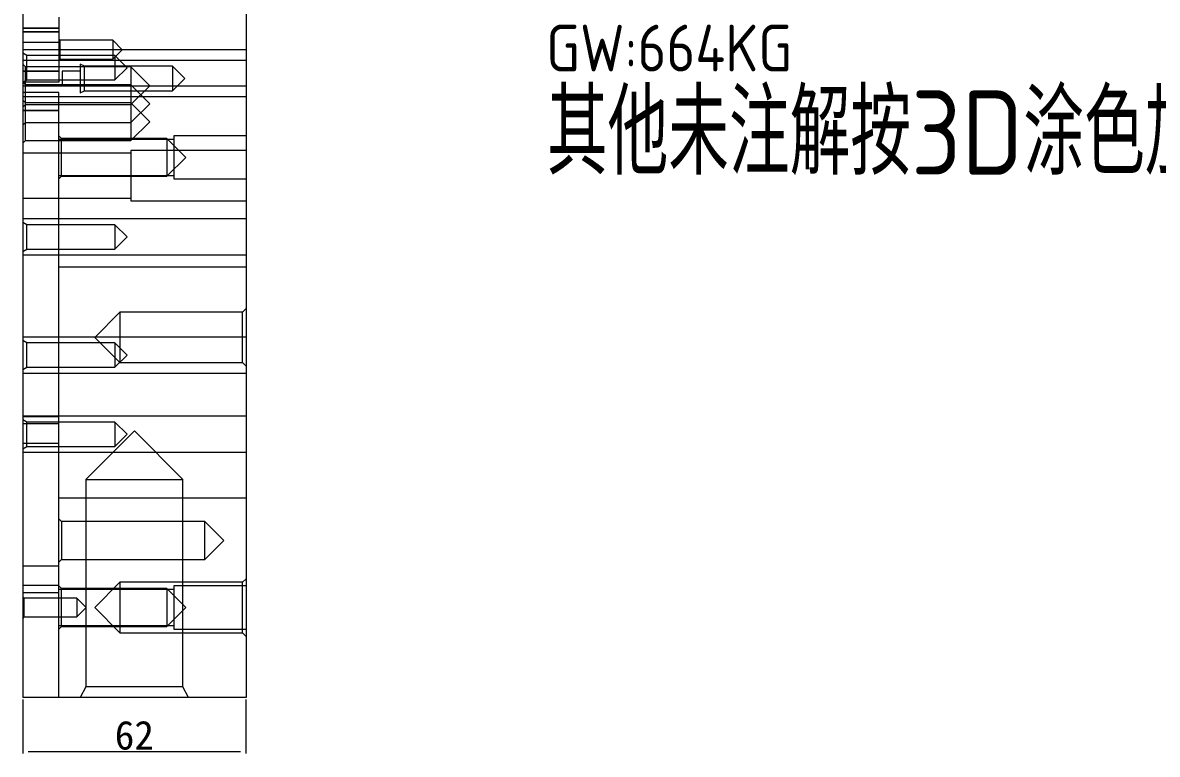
# Model space of a CAD drawing. Header units: millimetres. Extents: x 9328 to 11863, y 28633 to 29971.
# Drawn here: x 11179.4 to 11494.5, y 28974.3 to 29177.4 of the extents above; entities that cross this region are included whole.
import ezdxf

# ---------------------------------------------------------------- set-up
doc = ezdxf.new("R2010")
doc.units = ezdxf.units.MM
doc.linetypes.add('DASHED', pattern=[0])
doc.layers.add('dim', color=4, linetype='Continuous')
doc.layers.add('dim_temp', color=161, linetype='Continuous', lineweight=9)
doc.layers.add('LP', color=7, linetype='Continuous', true_color=0xffffff)
doc.styles.add('_PUG_ERP', font='txt')
doc.styles.add('gbenor', font='gbenor.shx', dxfattribs={"bigfont": 'gbcbig'})
doc.dimstyles.new('_PUG_ERP', dxfattribs={"dimtxt": 8, "dimasz": 1.5, "dimexe": 0.5, "dimexo": 0.5, "dimgap": 0.5, "dimtad": 1, "dimtxsty": '_PUG_ERP', "dimblk": 'CLOSEDBLANK', "dimcen": 0, "dimclrd": 4, "dimclre": 4, "dimclrt": 3, "dimazin": 3, "dimtfac": 1, "dimtmove": 0, "dimatfit": 3, "dimldrblk": 'CLOSEDBLANK', "dimlwd": 9, "dimlwe": 9})

# ---------------------------------------------------------------- blocks, each defined once
blk = doc.blocks.new('*D1272')
at = {"layer": 'Defpoints', "color": 0}
for p in [(11179.44, 28990), (11241.44, 28990), (11241.44, 28975)]:
    blk.add_point(p, dxfattribs=at)
at = {"layer": 'dim_temp', "color": 4, "lineweight": 9}
for p, q in [((11179.44, 28989.5), (11179.44, 28974.5)), ((11241.44, 28989.5), (11241.44, 28974.5)), ((11180.94, 28975), (11239.94, 28975))]:
    blk.add_line(p, q, dxfattribs=at)
at = {"layer": 'dim_temp', "color": 3, "lineweight": 18, "insert": (11210.44, 28979.5), "char_height": 8, "attachment_point": 5, "style": '_PUG_ERP'}
blk.add_mtext('62', dxfattribs=at)
blk = doc.blocks.new('_ClosedBlank')

msp = doc.modelspace()

# ---------------------------------------------------------------- linework, layer by layer
at = {"layer": 'LP', "color": 135, "linetype": 'Continuous', "lineweight": 18}
for p, q in [((11241.444, 29770), (11241.444, 28990)), ((11179.444, 29592), (11179.444, 29158)), ((11179.444, 29158), (11179.444, 29153)), ((11189.444, 29158), (11179.444, 29158)), ((11179.444, 29153), (11179.444, 28990)), ((11189.444, 28990), (11179.444, 28990)), ((11241.444, 28990), (11189.444, 28990))]:
    msp.add_line(p, q, dxfattribs=at)
at = {"layer": 'LP', "color": 2, "linetype": 'DASHED', "lineweight": 13, "ltscale": 1.77206}
for p, q in [((11189.444, 29178.9), (11189.444, 29175.9)), ((11189.444, 29175.9), (11189.444, 29163.9)), ((11189.444, 29163.9), (11189.444, 29160.9))]:
    msp.add_line(p, q, dxfattribs=at)
at = {"layer": 'LP', "color": 155, "linetype": 'DASHED', "lineweight": 13, "ltscale": 1.77206}
for p, q in [((11179.444, 29175.9), (11189.444, 29175.9)), ((11189.444, 29175.9), (11179.444, 29175.9)), ((11179.444, 29175.9), (11189.444, 29175.9)), ((11189.444, 29175.9), (11179.444, 29175.9)), ((11179.444, 29175.9), (11189.444, 29175.9)), ((11189.444, 29175.9), (11179.444, 29175.9)), ((11179.444, 29175.9), (11189.444, 29175.9)), ((11189.444, 29175.9), (11179.444, 29175.9)), ((11179.444, 29175.9), (11189.444, 29175.9)), ((11189.444, 29175.9), (11179.444, 29175.9)), ((11179.444, 29175.9), (11189.444, 29175.9)), ((11189.444, 29175.9), (11179.444, 29175.9)), ((11189.444, 29174.9), (11179.444, 29174.9)), ((11179.444, 29174.9), (11189.444, 29174.9)), ((11189.444, 29163.9), (11179.444, 29163.9)), ((11179.444, 29163.9), (11189.444, 29163.9)), ((11189.444, 29163.9), (11179.444, 29163.9)), ((11179.444, 29163.9), (11189.444, 29163.9)), ((11189.444, 29163.9), (11179.444, 29163.9)), ((11179.444, 29163.9), (11189.444, 29163.9)), ((11189.444, 29163.9), (11179.444, 29163.9)), ((11179.444, 29163.9), (11189.444, 29163.9)), ((11189.444, 29163.9), (11179.444, 29163.9)), ((11179.444, 29163.9), (11189.444, 29163.9)), ((11189.444, 29163.9), (11179.444, 29163.9)), ((11179.444, 29163.9), (11189.444, 29163.9)), ((11179.444, 29153), (11189.444, 29153))]:
    msp.add_line(p, q, dxfattribs=at)
at = {"layer": 'LP', "color": 135, "linetype": 'DASHED', "lineweight": 13, "ltscale": 1.77206}
for p, q in [((11189.444, 29171.9), (11179.444, 29171.9)), ((11241.444, 29169.9), (11179.444, 29169.9)), ((11241.444, 29166.897), (11179.444, 29166.897)), ((11189.444, 29160.9), (11179.444, 29160.9)), ((11179.444, 29159.9), (11241.444, 29159.9)), ((11179.444, 29156.896), (11241.444, 29156.896)), ((11221.444, 29145), (11189.444, 29145)), ((11189.444, 29135), (11221.444, 29135)), ((11241.444, 29122.903), (11179.444, 29122.903)), ((11179.444, 29112.903), (11241.444, 29112.903)), ((11241.444, 29090.111), (11179.444, 29090.111)), ((11179.444, 29080.111), (11241.444, 29080.111)), ((11241.444, 29068.111), (11179.444, 29068.111)), ((11179.444, 29058.111), (11241.444, 29058.111)), ((11221.444, 29020), (11189.444, 29020)), ((11189.444, 29010), (11221.444, 29010))]:
    msp.add_line(p, q, dxfattribs=at)
at = {"layer": 'LP', "color": 5, "linetype": 'DASHED', "lineweight": 13, "ltscale": 1.77206}
for p, q in [((11189.841, 29172.503), (11189.444, 29172.9)), ((11204.444, 29172.503), (11189.841, 29172.503)), ((11189.841, 29169.9), (11189.841, 29172.503)), ((11207.047, 29169.9), (11204.444, 29172.503)), ((11204.444, 29172.503), (11204.444, 29169.9)), ((11180.638, 29168.306), (11179.444, 29168.903)), ((11205.024, 29168.306), (11180.638, 29168.306)), ((11180.638, 29164.903), (11180.638, 29168.306)), ((11189.444, 29166.9), (11189.841, 29167.297)), ((11189.841, 29167.297), (11189.841, 29169.9)), ((11189.841, 29167.297), (11204.444, 29167.297)), ((11204.444, 29167.297), (11207.047, 29169.9)), ((11204.444, 29169.9), (11204.444, 29167.297)), ((11208.427, 29164.903), (11205.024, 29168.306)), ((11205.024, 29168.306), (11205.024, 29161.5)), ((11180.191, 29165.153), (11179.444, 29165.9)), ((11209.444, 29165.153), (11180.191, 29165.153)), ((11180.191, 29159.9), (11180.191, 29165.153)), ((11180.638, 29161.5), (11180.638, 29164.903)), ((11195.444, 29163.9), (11190.444, 29163.9)), ((11190.444, 29163.9), (11190.444, 29161.9)), ((11196.638, 29165.303), (11195.444, 29165.9)), ((11195.444, 29165.9), (11195.444, 29161.9)), ((11221.024, 29165.303), (11196.638, 29165.303)), ((11196.638, 29161.9), (11196.638, 29165.303)), ((11205.024, 29161.5), (11208.427, 29164.903)), ((11214.697, 29159.9), (11209.444, 29165.153)), ((11209.444, 29165.153), (11209.444, 29159.9)), ((11224.427, 29161.9), (11221.024, 29165.303)), ((11221.024, 29165.303), (11221.024, 29158.497)), ((11179.444, 29160.903), (11180.638, 29161.5)), ((11180.191, 29160.153), (11179.444, 29160.9)), ((11180.638, 29161.5), (11205.024, 29161.5)), ((11190.444, 29161.9), (11190.444, 29159.9)), ((11195.444, 29161.9), (11195.444, 29157.9)), ((11196.638, 29158.497), (11196.638, 29161.9)), ((11221.024, 29158.497), (11224.427, 29161.9)), ((11209.444, 29160.153), (11180.191, 29160.153)), ((11180.191, 29154.647), (11180.191, 29159.9)), ((11190.444, 29159.9), (11195.444, 29159.9)), ((11195.444, 29157.9), (11196.638, 29158.497)), ((11196.638, 29158.497), (11221.024, 29158.497)), ((11214.697, 29154.9), (11209.444, 29160.153)), ((11209.444, 29154.647), (11214.697, 29159.9)), ((11209.444, 29159.9), (11209.444, 29154.647)), ((11180.191, 29155.153), (11179.444, 29155.9)), ((11179.444, 29153.9), (11180.191, 29154.647)), ((11209.444, 29155.153), (11180.191, 29155.153)), ((11180.191, 29154.647), (11209.444, 29154.647)), ((11180.191, 29149.9), (11180.191, 29154.647)), ((11214.697, 29149.9), (11209.444, 29155.153)), ((11209.444, 29149.647), (11214.697, 29154.9)), ((11209.444, 29154.647), (11209.444, 29149.9)), ((11179.444, 29148.9), (11180.191, 29149.647)), ((11180.191, 29144.647), (11180.191, 29149.9)), ((11180.191, 29149.647), (11209.444, 29149.647)), ((11209.444, 29144.647), (11214.697, 29149.9)), ((11209.444, 29149.9), (11209.444, 29144.647)), ((11190.191, 29145.253), (11189.444, 29146)), ((11219.444, 29145.253), (11190.191, 29145.253)), ((11190.191, 29140), (11190.191, 29145.253)), ((11224.697, 29140), (11219.444, 29145.253)), ((11219.444, 29145.253), (11219.444, 29140)), ((11179.444, 29143.9), (11180.191, 29144.647)), ((11180.191, 29144.647), (11209.444, 29144.647)), ((11241.444, 29141.9), (11209.444, 29141.9)), ((11209.444, 29141.9), (11209.444, 29134.9)), ((11209.444, 29141.153), (11179.444, 29141.153)), ((11190.191, 29134.747), (11190.191, 29140)), ((11219.444, 29134.747), (11224.697, 29140)), ((11219.444, 29140), (11219.444, 29134.747)), ((11189.444, 29134), (11190.191, 29134.747)), ((11190.191, 29134.747), (11219.444, 29134.747)), ((11209.444, 29134.9), (11209.444, 29127.9)), ((11179.444, 29128.647), (11209.444, 29128.647)), ((11209.444, 29127.9), (11241.444, 29127.9)), ((11180.638, 29121.303), (11179.444, 29121.9)), ((11205.024, 29121.303), (11180.638, 29121.303)), ((11180.638, 29117.9), (11180.638, 29121.303)), ((11208.427, 29117.9), (11205.024, 29121.303)), ((11205.024, 29121.303), (11205.024, 29114.497)), ((11180.638, 29114.497), (11180.638, 29117.9)), ((11205.024, 29114.497), (11208.427, 29117.9)), ((11179.444, 29113.9), (11180.638, 29114.497)), ((11180.638, 29114.497), (11205.024, 29114.497)), ((11241.444, 29098), (11240.447, 29097.003)), ((11206.444, 29097.003), (11199.441, 29090)), ((11240.447, 29097.003), (11206.444, 29097.003)), ((11206.444, 29097.003), (11206.444, 29082.997)), ((11240.447, 29082.997), (11240.447, 29097.003)), ((11180.638, 29088.514), (11179.444, 29089.111)), ((11205.024, 29088.514), (11180.638, 29088.514)), ((11180.638, 29085.111), (11180.638, 29088.514)), ((11199.441, 29090), (11206.444, 29082.997)), ((11208.427, 29085.111), (11205.024, 29088.514)), ((11205.024, 29088.514), (11205.024, 29081.708)), ((11180.638, 29081.708), (11180.638, 29085.111)), ((11205.024, 29081.708), (11208.427, 29085.111)), ((11206.444, 29082.997), (11240.447, 29082.997)), ((11240.447, 29082.997), (11241.444, 29082)), ((11179.444, 29081.111), (11180.638, 29081.708)), ((11180.638, 29081.708), (11205.024, 29081.708)), ((11180.638, 29066.514), (11179.444, 29067.111)), ((11205.024, 29066.514), (11180.638, 29066.514)), ((11180.638, 29063.111), (11180.638, 29066.514)), ((11208.427, 29063.111), (11205.024, 29066.514)), ((11205.024, 29066.514), (11205.024, 29059.708)), ((11180.638, 29059.708), (11180.638, 29063.111)), ((11210.444, 29064.083), (11196.941, 29050.58)), ((11205.024, 29059.708), (11208.427, 29063.111)), ((11223.947, 29050.58), (11210.444, 29064.083)), ((11179.444, 29059.111), (11180.638, 29059.708)), ((11180.638, 29059.708), (11205.024, 29059.708)), ((11196.941, 29050.58), (11196.941, 28992.994)), ((11196.941, 29050.58), (11223.947, 29050.58)), ((11223.947, 28992.994), (11223.947, 29050.58)), ((11190.191, 29038.853), (11189.444, 29039.6)), ((11230.024, 29038.853), (11190.191, 29038.853)), ((11190.191, 29038.853), (11190.191, 29033.6)), ((11235.277, 29033.6), (11230.024, 29038.853)), ((11230.024, 29033.6), (11230.024, 29038.853)), ((11190.191, 29033.6), (11190.191, 29028.347)), ((11230.024, 29028.347), (11235.277, 29033.6)), ((11230.024, 29028.347), (11230.024, 29033.6)), ((11189.444, 29027.6), (11190.191, 29028.347)), ((11190.191, 29028.347), (11230.024, 29028.347)), ((11206.444, 29022.003), (11199.441, 29015)), ((11240.447, 29022.003), (11206.444, 29022.003)), ((11206.444, 29022.003), (11206.444, 29007.997)), ((11241.444, 29023), (11240.447, 29022.003)), ((11240.447, 29007.997), (11240.447, 29022.003)), ((11190.191, 29020.253), (11189.444, 29021)), ((11219.444, 29020.253), (11190.191, 29020.253)), ((11190.191, 29015), (11190.191, 29020.253)), ((11224.697, 29015), (11219.444, 29020.253)), ((11219.444, 29020.253), (11219.444, 29015)), ((11179.841, 29017.603), (11179.444, 29018)), ((11194.444, 29017.603), (11179.841, 29017.603)), ((11179.841, 29012.397), (11179.841, 29017.603)), ((11197.047, 29015), (11194.444, 29017.603)), ((11194.444, 29017.603), (11194.444, 29012.397)), ((11190.191, 29009.747), (11190.191, 29015)), ((11194.444, 29012.397), (11197.047, 29015)), ((11199.441, 29015), (11206.444, 29007.997)), ((11219.444, 29009.747), (11224.697, 29015)), ((11219.444, 29015), (11219.444, 29009.747)), ((11179.444, 29012), (11179.841, 29012.397)), ((11179.841, 29012.397), (11194.444, 29012.397)), ((11189.444, 29009), (11190.191, 29009.747)), ((11190.191, 29009.747), (11219.444, 29009.747)), ((11206.444, 29007.997), (11240.447, 29007.997)), ((11240.447, 29007.997), (11241.444, 29007)), ((11196.941, 28992.994), (11195.444, 28990)), ((11223.947, 28992.994), (11196.941, 28992.994)), ((11225.444, 28990), (11223.947, 28992.994))]:
    msp.add_line(p, q, dxfattribs=at)
at = {"layer": 'LP', "color": 2, "linetype": 'Continuous', "lineweight": 18}
msp.add_line((11189.444, 28990), (11189.444, 29158), dxfattribs=at)
at = {"layer": 'LP', "color": 155, "linetype": 'Continuous', "lineweight": 18}
msp.add_line((11189.444, 29153), (11179.444, 29153), dxfattribs=at)
at = {"layer": 'LP', "color": 31, "linetype": 'DASHED', "lineweight": 13, "ltscale": 1.77206}
for p, q in [((11241.444, 29146), (11221.444, 29146)), ((11221.444, 29146), (11221.444, 29140)), ((11221.444, 29140), (11221.444, 29134)), ((11221.444, 29134), (11241.444, 29134)), ((11241.444, 29109.504), (11189.444, 29109.504)), ((11189.444, 29067.979), (11179.444, 29067.979)), ((11179.444, 29066.1), (11189.444, 29066.1)), ((11189.444, 29060.588), (11179.444, 29060.588)), ((11189.444, 29045.496), (11241.444, 29045.496)), ((11179.444, 29026.612), (11189.444, 29026.612)), ((11189.444, 29021.1), (11179.444, 29021.1)), ((11179.444, 29019.221), (11189.444, 29019.221)), ((11241.444, 29021), (11221.444, 29021)), ((11221.444, 29021), (11221.444, 29015)), ((11221.444, 29015), (11221.444, 29009)), ((11221.444, 29009), (11241.444, 29009))]:
    msp.add_line(p, q, dxfattribs=at)

# ---------------------------------------------------------------- texts
at = {"layer": 'dim', "color": 4, "lineweight": 18, "style": 'gbenor'}
msp.add_text('GW:664KG ', height=13, dxfattribs=at).set_placement((11324.777, 29163.849))
at = {"layer": 'dim', "color": 21, "lineweight": 18, "style": 'gbenor'}
msp.add_text('其他未注解按3D涂色加工', height=23.4, dxfattribs=at).set_placement((11324.996, 29135.178))

# ---------------------------------------------------------------- dimensions: what is measured, and where the dimension line sits
at = {"layer": 'dim_temp', "lineweight": 18}
dim = msp.add_linear_dim(base=(11241.444, 28975), p1=(11179.444, 28990), p2=(11241.444, 28990), dimstyle='_PUG_ERP', dxfattribs=at)
dim.commit()
dim.dimension.update_dxf_attribs({"geometry": '*D1272', "text_midpoint": (11210.444, 28979.5)})

doc.saveas('drawing.dxf')
